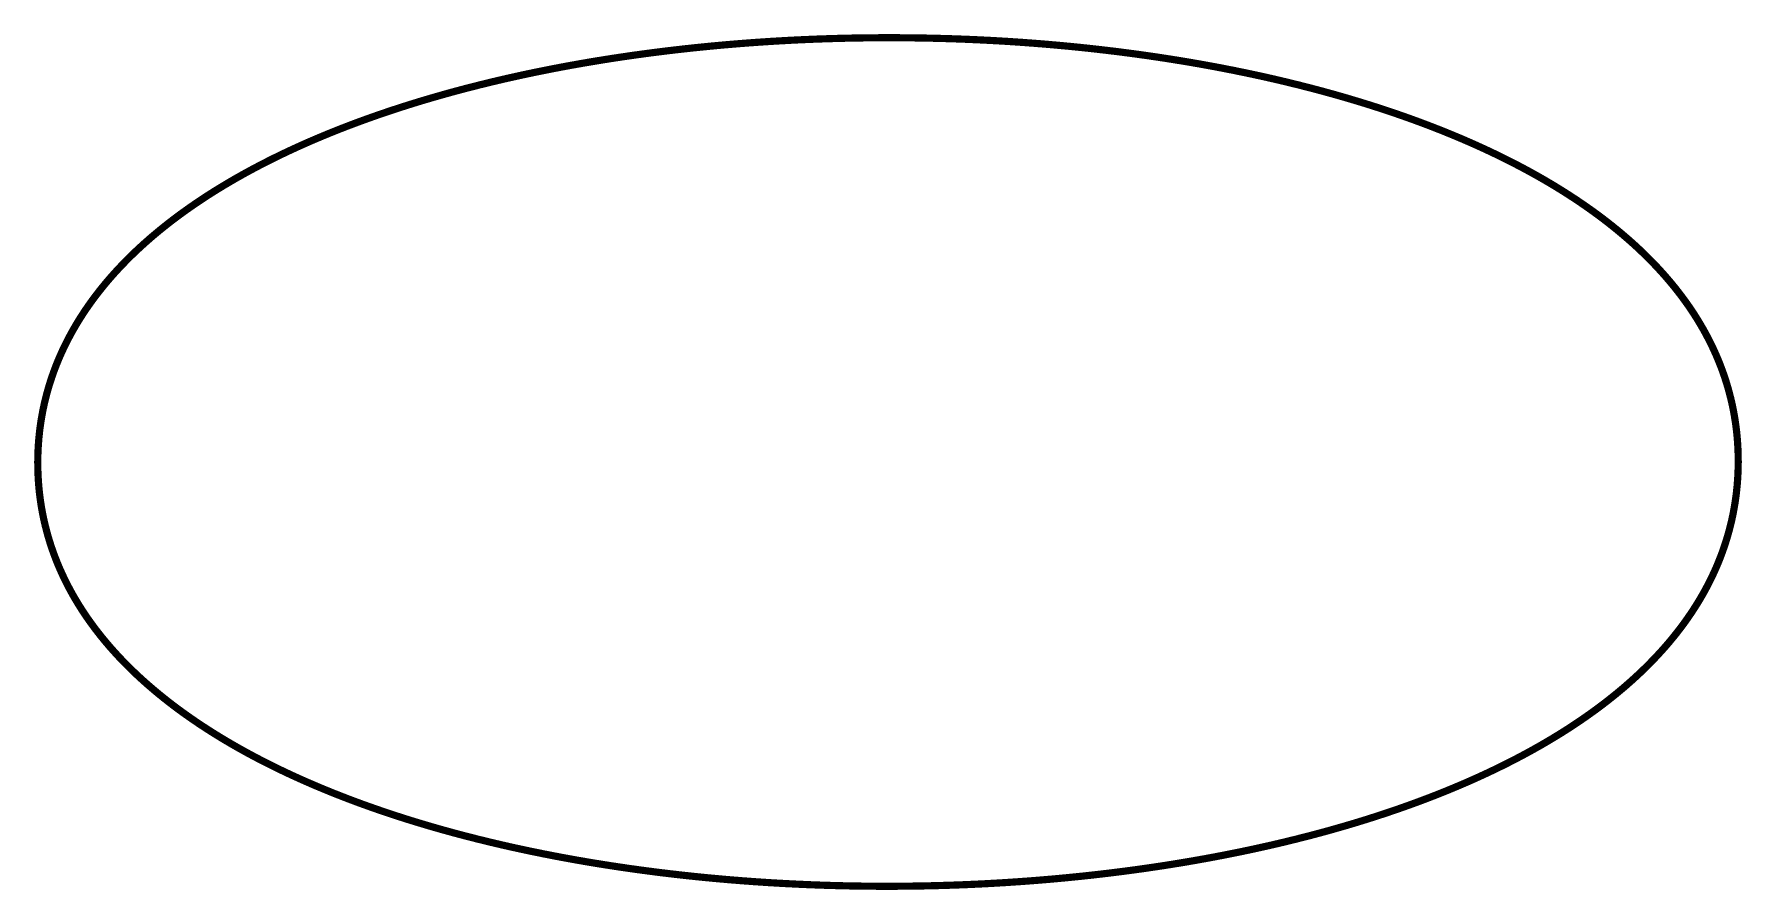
# Model space of a CAD drawing. Extents: x 0.05 to 2.42, y 0.05 to 1.24.
import ezdxf

# ---------------------------------------------------------------- set-up
doc = ezdxf.new("R2010")
doc.units = 0
doc.header["$LTSCALE"] = 0.166667
doc.layers.add('FOREGROUND', color=7, linetype='CONTINUOUS')

msp = doc.modelspace()

# ---------------------------------------------------------------- linework, layer by layer
at = {"layer": 'FOREGROUND', "linetype": 'CONTINUOUS', "const_width": 0.01}
msp.add_lwpolyline([(2.413332, 0.641667), (2.413252, 0.650005), (2.412995, 0.658285), (2.412563, 0.666505), (2.411956, 0.674666), (2.411176, 0.682767), (2.410225, 0.690809), (2.409102, 0.698792), (2.407811, 0.706715), (2.406351, 0.714579), (2.404724, 0.722383), (2.402932, 0.730129), (2.400976, 0.737815), (2.398856, 0.745441), (2.396575, 0.753009), (2.394133, 0.760516), (2.391532, 0.767965), (2.388773, 0.775354), (2.385858, 0.782684), (2.382787, 0.789954), (2.379561, 0.797166), (2.376183, 0.804317), (2.372653, 0.81141), (2.368973, 0.818443), (2.365144, 0.825417), (2.361166, 0.832331), (2.357043, 0.839186), (2.352773, 0.845982), (2.34836, 0.852718), (2.343804, 0.859395), (2.339106, 0.866013), (2.334268, 0.872571), (2.329291, 0.87907), (2.324176, 0.88551), (2.318925, 0.89189), (2.313538, 0.898211), (2.308018, 0.904473), (2.302365, 0.910675), (2.29658, 0.916818), (2.290665, 0.922902), (2.284621, 0.928926), (2.278449, 0.934891), (2.272151, 0.940796), (2.265728, 0.946642), (2.259181, 0.952429), (2.252512, 0.958157), (2.245721, 0.963825), (2.238809, 0.969434), (2.23178, 0.974983), (2.224632, 0.980473), (2.217368, 0.985904), (2.209989, 0.991275), (2.202497, 0.996587), (2.194891, 1.00184), (2.187175, 1.007033), (2.179348, 1.012167), (2.171413, 1.017242), (2.163371, 1.022257), (2.155222, 1.027213), (2.146968, 1.03211), (2.13861, 1.036947), (2.13015, 1.041725), (2.121589, 1.046444), (2.112928, 1.051103), (2.104169, 1.055703), (2.095312, 1.060243), (2.086358, 1.064724), (2.07731, 1.069146), (2.068169, 1.073509), (2.058935, 1.077812), (2.04961, 1.082055), (2.040195, 1.08624), (2.030692, 1.090365), (2.021101, 1.094431), (2.011425, 1.098437), (2.001663, 1.102384), (1.991819, 1.106272), (1.981891, 1.1101), (1.971883, 1.113869), (1.961796, 1.117579), (1.95163, 1.121229), (1.941386, 1.12482), (1.931067, 1.128352), (1.920673, 1.131824), (1.910206, 1.135237), (1.899666, 1.13859), (1.889056, 1.141884), (1.878376, 1.145119), (1.867628, 1.148295), (1.856813, 1.151411), (1.845931, 1.154468), (1.834986, 1.157465), (1.823977, 1.160403), (1.812906, 1.163282), (1.801774, 1.166101), (1.790583, 1.168861), (1.779333, 1.171562), (1.768027, 1.174204), (1.756665, 1.176786), (1.745248, 1.179308), (1.733778, 1.181772), (1.722257, 1.184175), (1.710684, 1.18652), (1.699062, 1.188805), (1.687392, 1.191031), (1.675676, 1.193198), (1.663913, 1.195305), (1.652106, 1.197353), (1.640257, 1.199341), (1.628365, 1.201271), (1.616433, 1.20314), (1.604461, 1.204951), (1.592451, 1.206702), (1.580405, 1.208394), (1.568323, 1.210026), (1.556207, 1.211599), (1.544058, 1.213113), (1.531877, 1.214567), (1.519666, 1.215962), (1.507425, 1.217298), (1.495157, 1.218574), (1.482862, 1.219791), (1.470541, 1.220949), (1.458196, 1.222047), (1.445829, 1.223086), (1.433439, 1.224066), (1.42103, 1.224986), (1.408601, 1.225847), (1.396155, 1.226648), (1.383692, 1.22739), (1.371213, 1.228073), (1.358721, 1.228697), (1.346215, 1.229261), (1.333699, 1.229766), (1.321172, 1.230211), (1.308635, 1.230597), (1.296092, 1.230924), (1.283541, 1.231191), (1.270986, 1.231399), (1.258427, 1.231548), (1.245864, 1.231637), (1.233301, 1.231667), (1.220737, 1.231638), (1.208174, 1.231549), (1.195614, 1.231401), (1.183058, 1.231194), (1.170506, 1.230927), (1.15796, 1.230601), (1.145422, 1.230215), (1.132893, 1.22977), (1.120373, 1.229266), (1.107865, 1.228703), (1.095369, 1.22808), (1.082886, 1.227397), (1.070419, 1.226656), (1.057968, 1.225855), (1.045535, 1.224995), (1.03312, 1.224075), (1.020725, 1.223096), (1.008352, 1.222058), (0.996001, 1.22096), (0.983674, 1.219803), (0.971372, 1.218586), (0.959097, 1.217311), (0.946849, 1.215976), (0.93463, 1.214581), (0.922441, 1.213127), (0.910284, 1.211614), (0.898159, 1.210042), (0.886068, 1.20841), (0.874012, 1.206719), (0.861993, 1.204968), (0.850011, 1.203158), (0.838068, 1.201289), (0.826166, 1.19936), (0.814305, 1.197372), (0.802487, 1.195325), (0.790713, 1.193218), (0.778984, 1.191052), (0.767302, 1.188827), (0.755667, 1.186542), (0.744082, 1.184198), (0.732547, 1.181795), (0.721064, 1.179332), (0.709633, 1.17681), (0.698256, 1.174228), (0.686935, 1.171587), (0.675671, 1.168887), (0.664464, 1.166128), (0.653317, 1.163309), (0.64223, 1.160431), (0.631205, 1.157493), (0.620243, 1.154496), (0.609345, 1.15144), (0.598512, 1.148324), (0.587746, 1.145149), (0.577048, 1.141915), (0.56642, 1.138621), (0.555862, 1.135268), (0.545376, 1.131856), (0.534962, 1.128384), (0.524624, 1.124853), (0.51436, 1.121262), (0.504174, 1.117612), (0.494066, 1.113903), (0.484037, 1.110135), (0.474089, 1.106307), (0.464222, 1.10242), (0.454439, 1.098473), (0.44474, 1.094467), (0.435127, 1.090402), (0.425601, 1.086277), (0.416163, 1.082093), (0.406815, 1.07785), (0.397557, 1.073547), (0.388391, 1.069185), (0.379319, 1.064764), (0.370341, 1.060283), (0.361458, 1.055743), (0.352673, 1.051143), (0.343986, 1.046485), (0.335399, 1.041766), (0.326913, 1.036989), (0.318528, 1.032152), (0.310247, 1.027256), (0.302071, 1.0223), (0.294001, 1.017285), (0.286037, 1.012211), (0.278182, 1.007077), (0.270437, 1.001884), (0.262803, 0.996632), (0.255281, 0.99132), (0.247872, 0.985949), (0.240578, 0.980519), (0.2334, 0.975029), (0.22634, 0.96948), (0.219397, 0.963872), (0.212575, 0.958204), (0.205874, 0.952477), (0.199295, 0.94669), (0.192839, 0.940844), (0.186508, 0.934939), (0.180304, 0.928975), (0.174227, 0.922951), (0.168278, 0.916867), (0.162459, 0.910725), (0.156771, 0.904523), (0.151216, 0.898261), (0.145795, 0.891941), (0.140508, 0.885561), (0.135357, 0.879121), (0.130344, 0.872622), (0.12547, 0.866064), (0.120736, 0.859447), (0.116143, 0.85277), (0.111692, 0.846034), (0.107385, 0.839238), (0.103223, 0.832383), (0.099208, 0.825469), (0.09534, 0.818496), (0.09162, 0.811463), (0.088051, 0.80437), (0.084633, 0.797219), (0.081368, 0.790008), (0.078257, 0.782737), (0.075301, 0.775408), (0.072501, 0.768019), (0.069859, 0.76057), (0.067375, 0.753062), (0.065052, 0.745495), (0.06289, 0.737869), (0.060891, 0.730183), (0.059056, 0.722438), (0.057387, 0.714633), (0.055883, 0.706769), (0.054548, 0.698846), (0.053381, 0.690863), (0.052385, 0.682821), (0.05156, 0.67472), (0.050908, 0.666559), (0.05043, 0.658339), (0.050128, 0.65006), (0.050002, 0.641721), (0.050002, 0.641721), (0.05008, 0.633383), (0.050335, 0.625103), (0.050766, 0.616883), (0.051371, 0.608722), (0.05215, 0.600621), (0.0531, 0.592579), (0.054221, 0.584596), (0.055511, 0.576673), (0.056969, 0.568809), (0.058594, 0.561004), (0.060385, 0.553259), (0.06234, 0.545573), (0.064458, 0.537946), (0.066738, 0.530379), (0.069178, 0.522871), (0.071778, 0.515422), (0.074535, 0.508033), (0.07745, 0.500703), (0.080519, 0.493432), (0.083743, 0.486221), (0.08712, 0.479069), (0.090649, 0.471976), (0.094328, 0.464943), (0.098156, 0.457969), (0.102132, 0.451054), (0.106254, 0.444199), (0.110522, 0.437403), (0.114934, 0.430667), (0.119489, 0.423989), (0.124186, 0.417371), (0.129022, 0.410813), (0.133998, 0.404314), (0.139112, 0.397874), (0.144362, 0.391493), (0.149747, 0.385172), (0.155267, 0.37891), (0.160919, 0.372708), (0.166703, 0.366564), (0.172616, 0.360481), (0.178659, 0.354456), (0.18483, 0.348491), (0.191127, 0.342585), (0.197549, 0.336739), (0.204095, 0.330952), (0.210763, 0.325224), (0.217553, 0.319555), (0.224463, 0.313946), (0.231492, 0.308397), (0.238639, 0.302906), (0.245901, 0.297475), (0.253279, 0.292103), (0.260771, 0.286791), (0.268375, 0.281538), (0.276091, 0.276344), (0.283916, 0.27121), (0.29185, 0.266135), (0.299892, 0.261119), (0.30804, 0.256163), (0.316293, 0.251266), (0.32465, 0.246428), (0.333109, 0.24165), (0.341669, 0.236931), (0.350329, 0.232271), (0.359088, 0.227671), (0.367944, 0.22313), (0.376896, 0.218649), (0.385944, 0.214226), (0.395084, 0.209863), (0.404318, 0.20556), (0.413642, 0.201316), (0.423056, 0.197131), (0.432558, 0.193005), (0.442148, 0.188939), (0.451824, 0.184932), (0.461585, 0.180985), (0.471429, 0.177097), (0.481355, 0.173268), (0.491362, 0.169498), (0.501449, 0.165788), (0.511615, 0.162138), (0.521858, 0.158546), (0.532176, 0.155014), (0.542569, 0.151541), (0.553036, 0.148128), (0.563575, 0.144774), (0.574185, 0.141479), (0.584864, 0.138244), (0.595611, 0.135068), (0.606426, 0.131951), (0.617307, 0.128894), (0.628252, 0.125896), (0.63926, 0.122957), (0.650331, 0.120078), (0.661462, 0.117258), (0.672653, 0.114498), (0.683902, 0.111796), (0.695208, 0.109155), (0.706569, 0.106572), (0.717985, 0.104049), (0.729455, 0.101585), (0.740976, 0.09918), (0.752548, 0.096835), (0.764169, 0.09455), (0.775839, 0.092323), (0.787555, 0.090156), (0.799317, 0.088048), (0.811124, 0.086), (0.822973, 0.084011), (0.834865, 0.082081), (0.846797, 0.080211), (0.858768, 0.0784), (0.870777, 0.076648), (0.882823, 0.074956), (0.894905, 0.073323), (0.907021, 0.071749), (0.919169, 0.070235), (0.93135, 0.06878), (0.943561, 0.067384), (0.955801, 0.066048), (0.96807, 0.064771), (0.980365, 0.063554), (0.992685, 0.062395), (1.005029, 0.061297), (1.017397, 0.060257), (1.029786, 0.059277), (1.042195, 0.058356), (1.054624, 0.057495), (1.06707, 0.056693), (1.079533, 0.05595), (1.092011, 0.055266), (1.104504, 0.054642), (1.117009, 0.054078), (1.129526, 0.053572), (1.142053, 0.053126), (1.154589, 0.05274), (1.167132, 0.052412), (1.179683, 0.052144), (1.192238, 0.051936), (1.204797, 0.051787), (1.217359, 0.051697), (1.229923, 0.051666), (1.242487, 0.051695), (1.255049, 0.051783), (1.26761, 0.051931), (1.280166, 0.052137), (1.292718, 0.052404), (1.305264, 0.052729), (1.317802, 0.053114), (1.330332, 0.053558), (1.342851, 0.054062), (1.35536, 0.054625), (1.367856, 0.055247), (1.380338, 0.055929), (1.392806, 0.05667), (1.405257, 0.05747), (1.41769, 0.05833), (1.430105, 0.059249), (1.4425, 0.060228), (1.454873, 0.061265), (1.467224, 0.062362), (1.479552, 0.063519), (1.491854, 0.064735), (1.50413, 0.06601), (1.516378, 0.067344), (1.528597, 0.068738), (1.540786, 0.070192), (1.552944, 0.071704), (1.565069, 0.073276), (1.57716, 0.074907), (1.589216, 0.076598), (1.601236, 0.078348), (1.613218, 0.080157), (1.625161, 0.082026), (1.637064, 0.083954), (1.648925, 0.085942), (1.660743, 0.087988), (1.672518, 0.090095), (1.684247, 0.09226), (1.69593, 0.094485), (1.707565, 0.096769), (1.719151, 0.099113), (1.730686, 0.101515), (1.74217, 0.103978), (1.753601, 0.106499), (1.764978, 0.10908), (1.7763, 0.111721), (1.787565, 0.11442), (1.798772, 0.117179), (1.809919, 0.119998), (1.821007, 0.122875), (1.832033, 0.125812), (1.842995, 0.128809), (1.853894, 0.131865), (1.864727, 0.13498), (1.875494, 0.138154), (1.886192, 0.141388), (1.896821, 0.144681), (1.90738, 0.148034), (1.917867, 0.151446), (1.92828, 0.154917), (1.93862, 0.158448), (1.948884, 0.162038), (1.959071, 0.165687), (1.96918, 0.169396), (1.979209, 0.173164), (1.989158, 0.176991), (1.999026, 0.180878), (2.008809, 0.184824), (2.018509, 0.18883), (2.028123, 0.192895), (2.03765, 0.197019), (2.047088, 0.201202), (2.056438, 0.205445), (2.065696, 0.209747), (2.074863, 0.214109), (2.083936, 0.21853), (2.092915, 0.22301), (2.101798, 0.22755), (2.110584, 0.232149), (2.119272, 0.236808), (2.12786, 0.241525), (2.136347, 0.246302), (2.144732, 0.251139), (2.153014, 0.256035), (2.161191, 0.26099), (2.169263, 0.266005), (2.177227, 0.271078), (2.185083, 0.276212), (2.192829, 0.281404), (2.200464, 0.286656), (2.207987, 0.291968), (2.215397, 0.297338), (2.222692, 0.302768), (2.229871, 0.308258), (2.236933, 0.313807), (2.243876, 0.319415), (2.250699, 0.325082), (2.257402, 0.330809), (2.263982, 0.336595), (2.270439, 0.342441), (2.27677, 0.348346), (2.282976, 0.35431), (2.289054, 0.360334), (2.295004, 0.366417), (2.300824, 0.372559), (2.306513, 0.378761), (2.312069, 0.385022), (2.317492, 0.391342), (2.32278, 0.397722), (2.327932, 0.404161), (2.332946, 0.41066), (2.337821, 0.417218), (2.342557, 0.423835), (2.347151, 0.430512), (2.351603, 0.437248), (2.355911, 0.444043), (2.360075, 0.450898), (2.364091, 0.457812), (2.367961, 0.464785), (2.371681, 0.471818), (2.375252, 0.47891), (2.378671, 0.486062), (2.381937, 0.493272), (2.38505, 0.500543), (2.388008, 0.507872), (2.390809, 0.515261), (2.393453, 0.522709), (2.395937, 0.530217), (2.398262, 0.537784), (2.400425, 0.54541), (2.402425, 0.553096), (2.404262, 0.560841), (2.405933, 0.568646), (2.407438, 0.57651), (2.408775, 0.584433), (2.409943, 0.592415), (2.410941, 0.600457), (2.411767, 0.608559), (2.41242, 0.616719), (2.4129, 0.624939), (2.413204, 0.633219), (2.413332, 0.641557)], close=True, dxfattribs=at)

doc.saveas('drawing.dxf')
